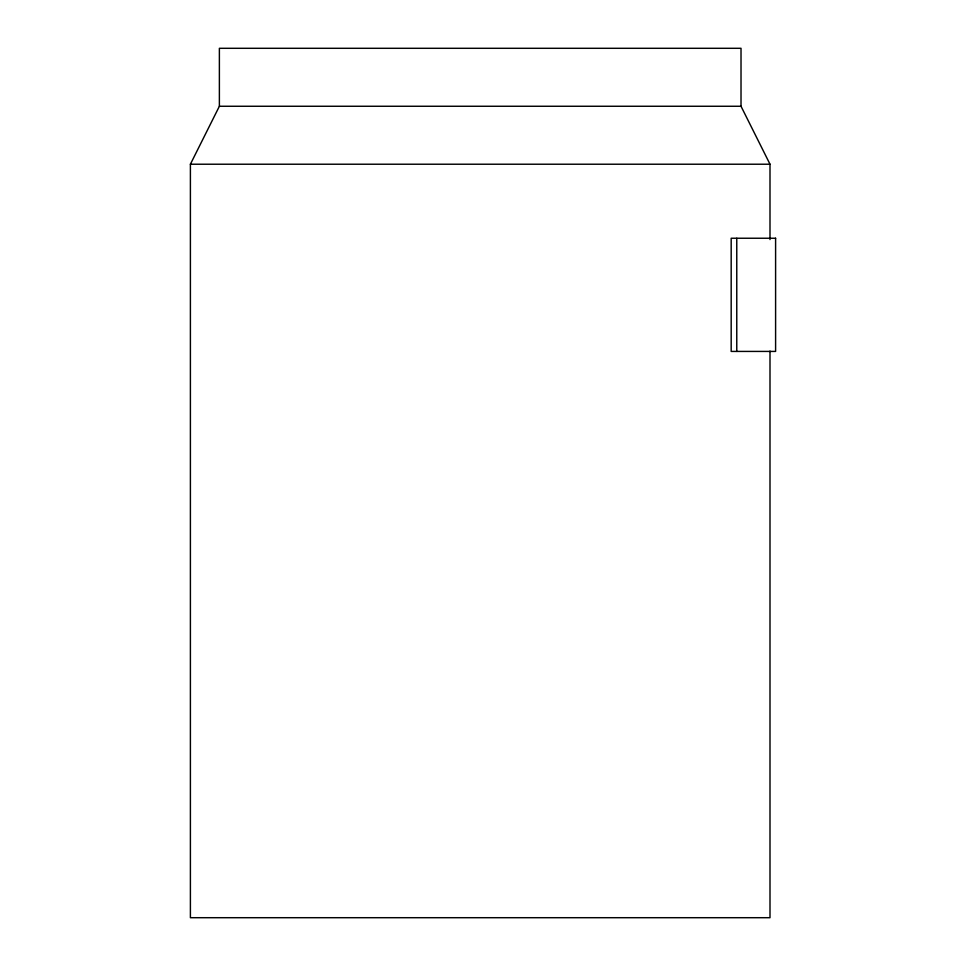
<?xml version="1.0" encoding="UTF-8"?>
<svg xmlns="http://www.w3.org/2000/svg" width="966" height="966" viewBox="0 0 966 966"><rect width="100%" height="100%" fill="white"/><g stroke="black" fill="none" stroke-linecap="round" stroke-linejoin="round"><path stroke-width="1.45" d="M769.999 351.081L769.999 917.7L190.399 917.7L190.399 164.22L219.379 106.26L219.379 48.3L741.019 48.3L741.019 106.26L769.999 164.22L769.999 239.568M219.379 106.26L741.019 106.26M190.399 164.22L769.999 164.22M736.768 238.24L736.768 351.419M775.601 238.24L731.177 238.24L731.177 351.419L775.601 351.419L775.601 238.24"/></g></svg>
